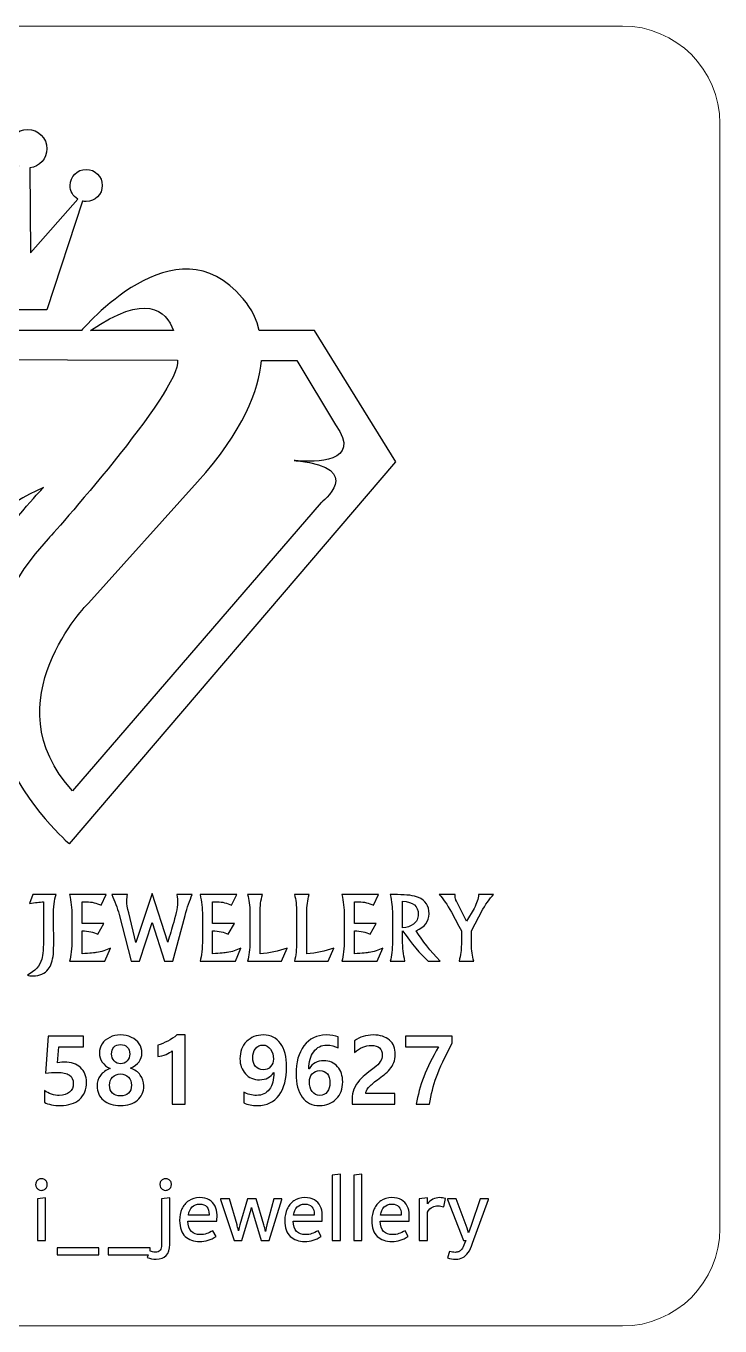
# Model space of a CAD drawing. Header units: millimetres. Extents: x -160 to 532, y -73 to 132.
# Drawn here: x -141.01 to -119.67, y -28.15 to 11.85 of the extents above; entities that cross this region are included whole.
import ezdxf

# ---------------------------------------------------------------- set-up
doc = ezdxf.new("R2010")
doc.units = ezdxf.units.MM
doc.header["$MEASUREMENT"] = 0
doc.layers.add('Layer 1', color=7, linetype='Continuous')

msp = doc.modelspace()

# ---------------------------------------------------------------- linework, layer by layer
at = {"layer": 'Layer 1', "color": 250, "lineweight": 18}
msp.add_open_spline([(-156.6714, 11.8468), (-156.6714, 11.8468), (-122.6714, 11.8468), (-122.6714, 11.8468), (-121.0191, 11.8468), (-119.6714, 10.4991), (-119.6714, 8.8468), (-119.6714, 8.8468), (-119.6714, -25.1532), (-119.6714, -25.1532), (-119.6714, -26.8055), (-121.0191, -28.1532), (-122.6714, -28.1532), (-122.6714, -28.1532), (-156.6714, -28.1532), (-156.6714, -28.1532), (-158.3237, -28.1532), (-159.6714, -26.8055), (-159.6714, -25.1532), (-159.6714, -25.1532), (-159.6714, 8.8468), (-159.6714, 8.8468), (-159.6714, 10.4991), (-158.3237, 11.8468), (-156.6714, 11.8468)], degree=3, knots=[0, 0, 0, 0, 0.125, 0.125, 0.125, 0.25, 0.25, 0.25, 0.375, 0.375, 0.375, 0.5, 0.5, 0.5, 0.625, 0.625, 0.625, 0.75, 0.75, 0.75, 0.875, 0.875, 0.875, 1, 1, 1, 1], dxfattribs=at)
at = {"layer": 'Layer 1', "color": 242}
for points, knots in [([(-146.8623, 3.1098), (-146.8623, 3.1098), (-140.363, 3.1098), (-140.363, 3.1098), (-140.363, 3.1098), (-139.2722, 6.4613), (-139.2722, 6.4613), (-139.2348, 6.4522), (-139.1956, 6.4473), (-139.1553, 6.4473), (-138.8826, 6.4473), (-138.6612, 6.6682), (-138.6612, 6.9414), (-138.6612, 7.2141), (-138.8826, 7.4353), (-139.1553, 7.4353), (-139.4282, 7.4353), (-139.6496, 7.2141), (-139.6496, 6.9414), (-139.6496, 6.7645), (-139.5566, 6.6093), (-139.4168, 6.5221), (-139.4168, 6.5221), (-140.868, 4.8663), (-140.868, 4.8663), (-140.868, 4.8663), (-140.886, 7.4834), (-140.886, 7.4834), (-140.5915, 7.5181), (-140.363, 7.7683), (-140.363, 8.072), (-140.363, 8.3994), (-140.6285, 8.665), (-140.956, 8.665), (-141.2833, 8.665), (-141.5488, 8.3994), (-141.5488, 8.072), (-141.5488, 7.8406), (-141.416, 7.6402), (-141.2226, 7.5426), (-141.2226, 7.5426), (-142.4488, 5.5909), (-142.4488, 5.5909), (-142.4488, 5.5909), (-143.4124, 8.6814), (-143.4124, 8.6814), (-143.1246, 8.7473), (-142.91, 9.005), (-142.91, 9.3126), (-142.91, 9.6702), (-143.1999, 9.9603), (-143.5578, 9.9603), (-143.9155, 9.9603), (-144.2056, 9.6702), (-144.2056, 9.3126), (-144.2056, 9.0336), (-144.0291, 8.7959), (-143.7818, 8.7047), (-143.7818, 8.7047), (-144.6446, 5.547), (-144.6446, 5.547), (-144.6446, 5.547), (-145.9409, 7.5519), (-145.9409, 7.5519), (-145.7573, 7.6526), (-145.6328, 7.8478), (-145.6328, 8.072), (-145.6328, 8.3994), (-145.8981, 8.665), (-146.2255, 8.665), (-146.553, 8.665), (-146.8184, 8.3994), (-146.8184, 8.072), (-146.8184, 7.7656), (-146.5858, 7.5133), (-146.2873, 7.4824), (-146.2873, 7.4824), (-146.2695, 4.8663), (-146.2695, 4.8663), (-146.2695, 4.8663), (-147.8193, 6.562), (-147.8193, 6.562), (-147.711, 6.6526), (-147.6419, 6.7888), (-147.6419, 6.9414), (-147.6419, 7.2141), (-147.863, 7.4353), (-148.1359, 7.4353), (-148.4087, 7.4353), (-148.63, 7.2141), (-148.63, 6.9414), (-148.63, 6.6682), (-148.4087, 6.4473), (-148.1359, 6.4473), (-148.0847, 6.4473), (-148.0352, 6.4551), (-147.9888, 6.4696), (-147.9888, 6.4696), (-146.8623, 3.1098), (-146.8623, 3.1098)], [0, 0, 0, 0, 0.030303, 0.030303, 0.030303, 0.0606061, 0.0606061, 0.0606061, 0.0909091, 0.0909091, 0.0909091, 0.1212121, 0.1212121, 0.1212121, 0.1515152, 0.1515152, 0.1515152, 0.1818182, 0.1818182, 0.1818182, 0.2121212, 0.2121212, 0.2121212, 0.2424242, 0.2424242, 0.2424242, 0.2727273, 0.2727273, 0.2727273, 0.3030303, 0.3030303, 0.3030303, 0.3333333, 0.3333333, 0.3333333, 0.3636364, 0.3636364, 0.3636364, 0.3939394, 0.3939394, 0.3939394, 0.4242424, 0.4242424, 0.4242424, 0.4545455, 0.4545455, 0.4545455, 0.4848485, 0.4848485, 0.4848485, 0.5151515, 0.5151515, 0.5151515, 0.5454545, 0.5454545, 0.5454545, 0.5757576, 0.5757576, 0.5757576, 0.6060606, 0.6060606, 0.6060606, 0.6363636, 0.6363636, 0.6363636, 0.6666667, 0.6666667, 0.6666667, 0.6969697, 0.6969697, 0.6969697, 0.7272727, 0.7272727, 0.7272727, 0.7575758, 0.7575758, 0.7575758, 0.7878788, 0.7878788, 0.7878788, 0.8181818, 0.8181818, 0.8181818, 0.8484848, 0.8484848, 0.8484848, 0.8787879, 0.8787879, 0.8787879, 0.9090909, 0.9090909, 0.9090909, 0.9393939, 0.9393939, 0.9393939, 0.969697, 0.969697, 0.969697, 1, 1, 1, 1]), ([(-133.8366, 2.4772), (-133.8366, 2.4772), (-132.1326, 2.4772), (-132.1326, 2.4772), (-132.1326, 2.4772), (-129.6395, -1.5592), (-129.6395, -1.5592), (-129.6395, -1.5592), (-139.6716, -13.3124), (-139.6716, -13.3124), (-139.6716, -13.3124), (-144.8952, -8.92), (-140.3244, -3.9334), (-140.3244, -3.9334), (-136.2429, 0.6146), (-136.3437, 1.5624), (-136.3437, 1.5624), (-146.511, 1.5949), (-146.511, 1.5949), (-146.511, 1.5949), (-147.7625, -0.4692), (-147.7625, -0.4692), (-147.7625, -0.4692), (-148.5957, -1.6309), (-146.5382, -1.5236), (-146.6392, -1.5295), (-148.2455, -1.6371), (-147.5652, -2.4455), (-147.5652, -2.4455), (-144.469, -6.0902), (-144.469, -6.0902), (-144.469, -6.0902), (-142.7682, -3.323), (-140.4727, -2.3577), (-140.4727, -2.3577), (-143.7986, -5.7191), (-143.53, -8.6824), (-143.53, -8.6824), (-149.7033, -1.4404), (-149.7033, -1.4404), (-149.7033, -1.4404), (-147.0916, 2.4772), (-147.0916, 2.4772), (-147.0916, 2.4772), (-139.298, 2.4772), (-139.298, 2.4772), (-139.298, 2.4772), (-136.3887, 5.9553), (-134.3466, 3.4675), (-134.3466, 3.4675), (-133.9952, 3.1382), (-133.8366, 2.4772)], [0, 0, 0, 0, 0.0588235, 0.0588235, 0.0588235, 0.1176471, 0.1176471, 0.1176471, 0.1764706, 0.1764706, 0.1764706, 0.2352941, 0.2352941, 0.2352941, 0.2941176, 0.2941176, 0.2941176, 0.3529412, 0.3529412, 0.3529412, 0.4117647, 0.4117647, 0.4117647, 0.4705882, 0.4705882, 0.4705882, 0.5294118, 0.5294118, 0.5294118, 0.5882353, 0.5882353, 0.5882353, 0.6470588, 0.6470588, 0.6470588, 0.7058824, 0.7058824, 0.7058824, 0.7647059, 0.7647059, 0.7647059, 0.8235294, 0.8235294, 0.8235294, 0.8823529, 0.8823529, 0.8823529, 0.9411765, 0.9411765, 0.9411765, 1, 1, 1, 1]), ([(-139.0236, 2.4772), (-139.0236, 2.4772), (-136.4734, 2.4772), (-136.4734, 2.4772), (-136.7009, 3.1044), (-137.3256, 3.6447), (-139.0236, 2.4772)], [0, 0, 0, 0, 0.5, 0.5, 0.5, 1, 1, 1, 1]), ([(-133.7709, 1.5542), (-133.8445, 0.639), (-134.3187, -0.6055), (-135.73, -2.1818), (-135.73, -2.1818), (-139.0896, -5.9147), (-139.0896, -5.9147), (-139.0896, -5.9147), (-142.0976, -8.9446), (-139.5724, -11.6892), (-139.5724, -11.6892), (-131.9313, -2.8188), (-131.9313, -2.8188), (-131.9313, -2.8188), (-130.5517, -1.7549), (-132.6433, -1.535), (-132.1833, -1.5707), (-130.6259, -1.6123), (-131.4922, -0.4254), (-131.4922, -0.4254), (-132.6782, 1.5508), (-132.6782, 1.5508), (-132.6782, 1.5508), (-133.7709, 1.5542), (-133.7709, 1.5542)], [0, 0, 0, 0, 0.125, 0.125, 0.125, 0.25, 0.25, 0.25, 0.375, 0.375, 0.375, 0.5, 0.5, 0.5, 0.625, 0.625, 0.625, 0.75, 0.75, 0.75, 0.875, 0.875, 0.875, 1, 1, 1, 1]), ([(-132.6433, -1.535), (-132.683, -1.5308), (-132.7235, -1.5269), (-132.7657, -1.5233), (-132.7657, -1.5233), (-132.7195, -1.5291), (-132.6433, -1.535)], [0, 0, 0, 0, 0.5, 0.5, 0.5, 1, 1, 1, 1]), ([(-140.0799, -14.8803), (-140.1368, -15.0388), (-140.1656, -15.2642), (-140.1656, -15.5566), (-140.1656, -15.6348), (-140.1636, -15.7448), (-140.1596, -15.8865), (-140.1556, -16.0282), (-140.1537, -16.1267), (-140.1537, -16.1818), (-140.1537, -16.4516), (-140.1576, -16.6271), (-140.1651, -16.7083), (-140.1864, -16.9134), (-140.2379, -17.0694), (-140.3202, -17.177), (-140.4242, -17.3122), (-140.5822, -17.3801), (-140.7942, -17.3801), (-140.8621, -17.3801), (-140.9176, -17.3722), (-140.9622, -17.3568), (-140.7299, -17.2369), (-140.5822, -17.0714), (-140.5193, -16.861), (-140.4836, -16.742), (-140.4658, -16.5126), (-140.4658, -16.1732), (-140.4658, -16.1732), (-140.4658, -15.1033), (-140.4658, -15.1033), (-140.5847, -15.1062), (-140.7294, -15.1235), (-140.8998, -15.1553), (-140.8998, -15.1553), (-140.7992, -14.8803), (-140.7992, -14.8803), (-140.7992, -14.8803), (-140.0799, -14.8803), (-140.0799, -14.8803)], [0, 0, 0, 0, 0.0769231, 0.0769231, 0.0769231, 0.1538462, 0.1538462, 0.1538462, 0.2307692, 0.2307692, 0.2307692, 0.3076923, 0.3076923, 0.3076923, 0.3846154, 0.3846154, 0.3846154, 0.4615385, 0.4615385, 0.4615385, 0.5384615, 0.5384615, 0.5384615, 0.6153846, 0.6153846, 0.6153846, 0.6923077, 0.6923077, 0.6923077, 0.7692308, 0.7692308, 0.7692308, 0.8461538, 0.8461538, 0.8461538, 0.9230769, 0.9230769, 0.9230769, 1, 1, 1, 1]), ([(-138.4128, -16.5241), (-138.4128, -16.5241), (-138.5823, -16.9253), (-138.5823, -16.9253), (-138.5823, -16.9253), (-139.6672, -16.9253), (-139.6672, -16.9253), (-139.6196, -16.7722), (-139.5959, -16.5449), (-139.5959, -16.2426), (-139.5959, -16.2426), (-139.5959, -15.5283), (-139.5959, -15.5283), (-139.5959, -15.3034), (-139.6196, -15.0874), (-139.6672, -14.8803), (-139.6672, -14.8803), (-138.5407, -14.8803), (-138.5407, -14.8803), (-138.5407, -14.8803), (-138.6982, -15.2073), (-138.6982, -15.2073), (-138.8369, -15.1369), (-138.9836, -15.1018), (-139.1381, -15.1018), (-139.1575, -15.1018), (-139.206, -15.1033), (-139.2838, -15.1062), (-139.2838, -15.1062), (-139.2838, -15.7691), (-139.2838, -15.7691), (-139.2838, -15.7691), (-138.612, -15.7691), (-138.612, -15.7691), (-138.612, -15.7691), (-138.8023, -16.096), (-138.8023, -16.096), (-138.9286, -16.0351), (-139.0891, -16.0004), (-139.2838, -15.992), (-139.2838, -15.992), (-139.2838, -16.7024), (-139.2838, -16.7024), (-139.0391, -16.685), (-138.8889, -16.6717), (-138.834, -16.6622), (-138.6853, -16.639), (-138.5451, -16.5929), (-138.4128, -16.5241)], [0, 0, 0, 0, 0.0625, 0.0625, 0.0625, 0.125, 0.125, 0.125, 0.1875, 0.1875, 0.1875, 0.25, 0.25, 0.25, 0.3125, 0.3125, 0.3125, 0.375, 0.375, 0.375, 0.4375, 0.4375, 0.4375, 0.5, 0.5, 0.5, 0.5625, 0.5625, 0.5625, 0.625, 0.625, 0.625, 0.6875, 0.6875, 0.6875, 0.75, 0.75, 0.75, 0.8125, 0.8125, 0.8125, 0.875, 0.875, 0.875, 0.9375, 0.9375, 0.9375, 1, 1, 1, 1]), ([(-135.8952, -14.8803), (-135.9736, -15.0557), (-136.0468, -15.2697), (-136.1152, -15.5223), (-136.1152, -15.5223), (-136.4927, -16.9253), (-136.4927, -16.9253), (-136.4927, -16.9253), (-136.7453, -16.9253), (-136.7453, -16.9253), (-136.7453, -16.9253), (-137.1322, -15.7354), (-137.1322, -15.7354), (-137.1322, -15.7354), (-137.5167, -16.9253), (-137.5167, -16.9253), (-137.5167, -16.9253), (-137.7708, -16.9253), (-137.7708, -16.9253), (-137.7708, -16.9253), (-138.1444, -15.4946), (-138.1444, -15.4946), (-138.2008, -15.2786), (-138.2761, -15.074), (-138.3712, -14.8803), (-138.3712, -14.8803), (-137.8902, -14.8803), (-137.8902, -14.8803), (-137.8996, -14.9343), (-137.9046, -15.0016), (-137.9046, -15.0824), (-137.9046, -15.1702), (-137.8862, -15.29), (-137.8496, -15.4411), (-137.8496, -15.4411), (-137.6276, -16.3487), (-137.6276, -16.3487), (-137.6276, -16.3487), (-137.1273, -14.8506), (-137.1273, -14.8506), (-137.1273, -14.8506), (-136.6457, -16.3427), (-136.6457, -16.3427), (-136.5848, -16.1371), (-136.5244, -15.932), (-136.4644, -15.7279), (-136.3842, -15.4382), (-136.344, -15.2196), (-136.344, -15.072), (-136.344, -15.0526), (-136.352, -14.9888), (-136.3673, -14.8803), (-136.3673, -14.8803), (-135.8952, -14.8803), (-135.8952, -14.8803)], [0, 0, 0, 0, 0.0555556, 0.0555556, 0.0555556, 0.1111111, 0.1111111, 0.1111111, 0.1666667, 0.1666667, 0.1666667, 0.2222222, 0.2222222, 0.2222222, 0.2777778, 0.2777778, 0.2777778, 0.3333333, 0.3333333, 0.3333333, 0.3888889, 0.3888889, 0.3888889, 0.4444444, 0.4444444, 0.4444444, 0.5, 0.5, 0.5, 0.5555556, 0.5555556, 0.5555556, 0.6111111, 0.6111111, 0.6111111, 0.6666667, 0.6666667, 0.6666667, 0.7222222, 0.7222222, 0.7222222, 0.7777778, 0.7777778, 0.7777778, 0.8333333, 0.8333333, 0.8333333, 0.8888889, 0.8888889, 0.8888889, 0.9444444, 0.9444444, 0.9444444, 1, 1, 1, 1]), ([(-134.3996, -16.5241), (-134.3996, -16.5241), (-134.5691, -16.9253), (-134.5691, -16.9253), (-134.5691, -16.9253), (-135.654, -16.9253), (-135.654, -16.9253), (-135.6064, -16.7722), (-135.5826, -16.5449), (-135.5826, -16.2426), (-135.5826, -16.2426), (-135.5826, -15.5283), (-135.5826, -15.5283), (-135.5826, -15.3034), (-135.6064, -15.0874), (-135.654, -14.8803), (-135.654, -14.8803), (-134.5275, -14.8803), (-134.5275, -14.8803), (-134.5275, -14.8803), (-134.685, -15.2073), (-134.685, -15.2073), (-134.8237, -15.1369), (-134.9704, -15.1018), (-135.1248, -15.1018), (-135.1442, -15.1018), (-135.1928, -15.1033), (-135.2705, -15.1062), (-135.2705, -15.1062), (-135.2705, -15.7691), (-135.2705, -15.7691), (-135.2705, -15.7691), (-134.5988, -15.7691), (-134.5988, -15.7691), (-134.5988, -15.7691), (-134.789, -16.096), (-134.789, -16.096), (-134.9153, -16.0351), (-135.0758, -16.0004), (-135.2705, -15.992), (-135.2705, -15.992), (-135.2705, -16.7024), (-135.2705, -16.7024), (-135.0258, -16.685), (-134.8756, -16.6717), (-134.8208, -16.6622), (-134.6721, -16.639), (-134.5319, -16.5929), (-134.3996, -16.5241)], [0, 0, 0, 0, 0.0625, 0.0625, 0.0625, 0.125, 0.125, 0.125, 0.1875, 0.1875, 0.1875, 0.25, 0.25, 0.25, 0.3125, 0.3125, 0.3125, 0.375, 0.375, 0.375, 0.4375, 0.4375, 0.4375, 0.5, 0.5, 0.5, 0.5625, 0.5625, 0.5625, 0.625, 0.625, 0.625, 0.6875, 0.6875, 0.6875, 0.75, 0.75, 0.75, 0.8125, 0.8125, 0.8125, 0.875, 0.875, 0.875, 0.9375, 0.9375, 0.9375, 1, 1, 1, 1]), ([(-132.9818, -16.5241), (-132.9818, -16.5241), (-133.1512, -16.9253), (-133.1512, -16.9253), (-133.1512, -16.9253), (-134.1931, -16.9253), (-134.1931, -16.9253), (-134.1464, -16.7693), (-134.1232, -16.5646), (-134.1232, -16.311), (-134.1232, -16.311), (-134.1232, -15.4366), (-134.1232, -15.4366), (-134.1232, -15.2107), (-134.1464, -15.0254), (-134.1931, -14.8803), (-134.1931, -14.8803), (-133.7397, -14.8803), (-133.7397, -14.8803), (-133.7873, -15.0498), (-133.8111, -15.2326), (-133.8111, -15.4292), (-133.8111, -15.4292), (-133.8111, -16.7024), (-133.8111, -16.7024), (-133.5198, -16.6821), (-133.2434, -16.6226), (-132.9818, -16.5241)], [0, 0, 0, 0, 0.1111111, 0.1111111, 0.1111111, 0.2222222, 0.2222222, 0.2222222, 0.3333333, 0.3333333, 0.3333333, 0.4444444, 0.4444444, 0.4444444, 0.5555556, 0.5555556, 0.5555556, 0.6666667, 0.6666667, 0.6666667, 0.7777778, 0.7777778, 0.7777778, 0.8888889, 0.8888889, 0.8888889, 1, 1, 1, 1]), ([(-131.5452, -16.5241), (-131.5452, -16.5241), (-131.7145, -16.9253), (-131.7145, -16.9253), (-131.7145, -16.9253), (-132.7564, -16.9253), (-132.7564, -16.9253), (-132.7098, -16.7693), (-132.6865, -16.5646), (-132.6865, -16.311), (-132.6865, -16.311), (-132.6865, -15.4366), (-132.6865, -15.4366), (-132.6865, -15.2107), (-132.7098, -15.0254), (-132.7564, -14.8803), (-132.7564, -14.8803), (-132.3031, -14.8803), (-132.3031, -14.8803), (-132.3507, -15.0498), (-132.3744, -15.2326), (-132.3744, -15.4292), (-132.3744, -15.4292), (-132.3744, -16.7024), (-132.3744, -16.7024), (-132.0832, -16.6821), (-131.8067, -16.6226), (-131.5452, -16.5241)], [0, 0, 0, 0, 0.1111111, 0.1111111, 0.1111111, 0.2222222, 0.2222222, 0.2222222, 0.3333333, 0.3333333, 0.3333333, 0.4444444, 0.4444444, 0.4444444, 0.5555556, 0.5555556, 0.5555556, 0.6666667, 0.6666667, 0.6666667, 0.7777778, 0.7777778, 0.7777778, 0.8888889, 0.8888889, 0.8888889, 1, 1, 1, 1]), ([(-130.0402, -16.5241), (-130.0402, -16.5241), (-130.2096, -16.9253), (-130.2096, -16.9253), (-130.2096, -16.9253), (-131.2944, -16.9253), (-131.2944, -16.9253), (-131.2469, -16.7722), (-131.2232, -16.5449), (-131.2232, -16.2426), (-131.2232, -16.2426), (-131.2232, -15.5283), (-131.2232, -15.5283), (-131.2232, -15.3034), (-131.2469, -15.0874), (-131.2944, -14.8803), (-131.2944, -14.8803), (-130.168, -14.8803), (-130.168, -14.8803), (-130.168, -14.8803), (-130.3255, -15.2073), (-130.3255, -15.2073), (-130.4642, -15.1369), (-130.6108, -15.1018), (-130.7654, -15.1018), (-130.7848, -15.1018), (-130.8332, -15.1033), (-130.9111, -15.1062), (-130.9111, -15.1062), (-130.9111, -15.7691), (-130.9111, -15.7691), (-130.9111, -15.7691), (-130.2393, -15.7691), (-130.2393, -15.7691), (-130.2393, -15.7691), (-130.4295, -16.096), (-130.4295, -16.096), (-130.5558, -16.0351), (-130.7164, -16.0004), (-130.9111, -15.992), (-130.9111, -15.992), (-130.9111, -16.7024), (-130.9111, -16.7024), (-130.6664, -16.685), (-130.5162, -16.6717), (-130.4612, -16.6622), (-130.3126, -16.639), (-130.1724, -16.5929), (-130.0402, -16.5241)], [0, 0, 0, 0, 0.0625, 0.0625, 0.0625, 0.125, 0.125, 0.125, 0.1875, 0.1875, 0.1875, 0.25, 0.25, 0.25, 0.3125, 0.3125, 0.3125, 0.375, 0.375, 0.375, 0.4375, 0.4375, 0.4375, 0.5, 0.5, 0.5, 0.5625, 0.5625, 0.5625, 0.625, 0.625, 0.625, 0.6875, 0.6875, 0.6875, 0.75, 0.75, 0.75, 0.8125, 0.8125, 0.8125, 0.875, 0.875, 0.875, 0.9375, 0.9375, 0.9375, 1, 1, 1, 1]), ([(-128.2745, -16.9253), (-128.2745, -16.9253), (-128.6432, -16.9253), (-128.6432, -16.9253), (-128.8864, -16.7054), (-129.1479, -16.3953), (-129.4278, -15.995), (-129.4278, -15.995), (-129.4278, -16.2798), (-129.4278, -16.2798), (-129.4278, -16.5116), (-129.404, -16.7266), (-129.3564, -16.9253), (-129.3564, -16.9253), (-129.8097, -16.9253), (-129.8097, -16.9253), (-129.7632, -16.7772), (-129.74, -16.5746), (-129.74, -16.3179), (-129.74, -16.3179), (-129.74, -15.457), (-129.74, -15.457), (-129.74, -15.2836), (-129.7632, -15.0914), (-129.8097, -14.8803), (-129.8097, -14.8803), (-129.5848, -14.8803), (-129.5848, -14.8803), (-129.2985, -14.8803), (-129.085, -14.909), (-128.9438, -14.966), (-128.7234, -15.0557), (-128.6134, -15.2231), (-128.6134, -15.4683), (-128.6134, -15.7032), (-128.7461, -15.878), (-129.0116, -15.992), (-128.818, -16.3021), (-128.5723, -16.6132), (-128.2745, -16.9253)], [0, 0, 0, 0, 0.0769231, 0.0769231, 0.0769231, 0.1538462, 0.1538462, 0.1538462, 0.2307692, 0.2307692, 0.2307692, 0.3076923, 0.3076923, 0.3076923, 0.3846154, 0.3846154, 0.3846154, 0.4615385, 0.4615385, 0.4615385, 0.5384615, 0.5384615, 0.5384615, 0.6153846, 0.6153846, 0.6153846, 0.6923077, 0.6923077, 0.6923077, 0.7692308, 0.7692308, 0.7692308, 0.8461538, 0.8461538, 0.8461538, 0.9230769, 0.9230769, 0.9230769, 1, 1, 1, 1]), ([(-128.9463, -15.4852), (-128.9463, -15.239), (-129.1068, -15.1037), (-129.4278, -15.0794), (-129.4278, -15.0794), (-129.4278, -15.9058), (-129.4278, -15.9058), (-129.2906, -15.8914), (-129.1801, -15.8533), (-129.0964, -15.7914), (-128.9964, -15.717), (-128.9463, -15.615), (-128.9463, -15.4852)], [0, 0, 0, 0, 0.25, 0.25, 0.25, 0.5, 0.5, 0.5, 0.75, 0.75, 0.75, 1, 1, 1, 1]), ([(-126.6303, -14.8803), (-126.7561, -15.005), (-126.8824, -15.1835), (-127.0092, -15.4149), (-127.1088, -15.6086), (-127.2094, -15.8018), (-127.3104, -15.9945), (-127.3104, -15.9945), (-127.3104, -16.42), (-127.3104, -16.42), (-127.3104, -16.5949), (-127.2867, -16.7638), (-127.2392, -16.9253), (-127.2392, -16.9253), (-127.6939, -16.9253), (-127.6939, -16.9253), (-127.6464, -16.745), (-127.6225, -16.5756), (-127.6225, -16.417), (-127.6225, -16.417), (-127.6225, -15.9945), (-127.6225, -15.9945), (-127.7232, -15.8047), (-127.8247, -15.615), (-127.9262, -15.4248), (-128.0605, -15.183), (-128.1858, -15.0012), (-128.3018, -14.8803), (-128.3018, -14.8803), (-127.8158, -14.8803), (-127.8158, -14.8803), (-127.8138, -14.9512), (-127.8064, -15.0032), (-127.794, -15.0369), (-127.79, -15.0498), (-127.7662, -15.0978), (-127.7216, -15.182), (-127.7216, -15.182), (-127.4591, -15.6917), (-127.4591, -15.6917), (-127.4591, -15.6917), (-127.2327, -15.3054), (-127.2327, -15.3054), (-127.1455, -15.1438), (-127.0984, -15.0022), (-127.0905, -14.8803), (-127.0905, -14.8803), (-126.6303, -14.8803), (-126.6303, -14.8803)], [0, 0, 0, 0, 0.0625, 0.0625, 0.0625, 0.125, 0.125, 0.125, 0.1875, 0.1875, 0.1875, 0.25, 0.25, 0.25, 0.3125, 0.3125, 0.3125, 0.375, 0.375, 0.375, 0.4375, 0.4375, 0.4375, 0.5, 0.5, 0.5, 0.5625, 0.5625, 0.5625, 0.625, 0.625, 0.625, 0.6875, 0.6875, 0.6875, 0.75, 0.75, 0.75, 0.8125, 0.8125, 0.8125, 0.875, 0.875, 0.875, 0.9375, 0.9375, 0.9375, 1, 1, 1, 1]), ([(-138.8195, -20.768), (-138.8195, -20.6473), (-138.7855, -20.5397), (-138.7177, -20.4447), (-138.6496, -20.3502), (-138.5513, -20.2797), (-138.4232, -20.233), (-138.525, -20.181), (-138.6048, -20.1138), (-138.6632, -20.0315), (-138.7216, -19.9492), (-138.7508, -19.8578), (-138.7508, -19.757), (-138.7508, -19.6533), (-138.7231, -19.5588), (-138.6676, -19.4738), (-138.6122, -19.3886), (-138.5338, -19.3218), (-138.433, -19.2726), (-138.3323, -19.2234), (-138.2212, -19.1991), (-138.0996, -19.1991), (-137.977, -19.1991), (-137.8644, -19.223), (-137.7628, -19.2713), (-137.661, -19.3194), (-137.5827, -19.385), (-137.5267, -19.4694), (-137.4712, -19.5535), (-137.4434, -19.6475), (-137.4434, -19.7512), (-137.4434, -19.9574), (-137.5583, -20.1146), (-137.7885, -20.2232), (-137.661, -20.2686), (-137.5622, -20.3387), (-137.4912, -20.4326), (-137.42, -20.527), (-137.385, -20.637), (-137.385, -20.7636), (-137.385, -20.949), (-137.4498, -21.0965), (-137.5797, -21.2055), (-137.7092, -21.3151), (-137.884, -21.3697), (-138.1034, -21.3697), (-138.3206, -21.3697), (-138.4939, -21.3151), (-138.6244, -21.2066), (-138.7542, -21.0975), (-138.8195, -20.9514), (-138.8195, -20.768)], [0, 0, 0, 0, 0.0588235, 0.0588235, 0.0588235, 0.1176471, 0.1176471, 0.1176471, 0.1764706, 0.1764706, 0.1764706, 0.2352941, 0.2352941, 0.2352941, 0.2941176, 0.2941176, 0.2941176, 0.3529412, 0.3529412, 0.3529412, 0.4117647, 0.4117647, 0.4117647, 0.4705882, 0.4705882, 0.4705882, 0.5294118, 0.5294118, 0.5294118, 0.5882353, 0.5882353, 0.5882353, 0.6470588, 0.6470588, 0.6470588, 0.7058824, 0.7058824, 0.7058824, 0.7647059, 0.7647059, 0.7647059, 0.8235294, 0.8235294, 0.8235294, 0.8823529, 0.8823529, 0.8823529, 0.9411765, 0.9411765, 0.9411765, 1, 1, 1, 1]), ([(-136.1127, -19.1991), (-136.1127, -19.1991), (-136.1127, -21.3326), (-136.1127, -21.3326), (-136.1127, -21.3326), (-136.5104, -21.3326), (-136.5104, -21.3326), (-136.5104, -21.3326), (-136.5104, -19.6826), (-136.5104, -19.6826), (-136.5552, -19.7234), (-136.6184, -19.7614), (-136.7002, -19.7969), (-136.7819, -19.832), (-136.8671, -19.8548), (-136.9552, -19.865), (-136.9552, -19.865), (-136.9552, -19.5131), (-136.9552, -19.5131), (-136.7464, -19.4502), (-136.5488, -19.3457), (-136.3639, -19.1991), (-136.3639, -19.1991), (-136.1127, -19.1991), (-136.1127, -19.1991)], [0, 0, 0, 0, 0.125, 0.125, 0.125, 0.25, 0.25, 0.25, 0.375, 0.375, 0.375, 0.5, 0.5, 0.5, 0.625, 0.625, 0.625, 0.75, 0.75, 0.75, 0.875, 0.875, 0.875, 1, 1, 1, 1]), ([(-134.3102, -20.9535), (-134.1978, -21.0235), (-134.0679, -21.0586), (-133.9194, -21.0586), (-133.7456, -21.0586), (-133.6127, -20.9962), (-133.5217, -20.8711), (-133.4302, -20.7461), (-133.3844, -20.5738), (-133.3844, -20.3542), (-133.3844, -20.3542), (-133.3916, -20.3513), (-133.3916, -20.3513), (-133.4823, -20.5016), (-133.6273, -20.5767), (-133.8284, -20.5767), (-134.006, -20.5767), (-134.1506, -20.5149), (-134.2616, -20.3908), (-134.3731, -20.2666), (-134.4285, -20.1129), (-134.4285, -19.9294), (-134.4285, -19.7136), (-134.3614, -19.5379), (-134.2275, -19.4026), (-134.0932, -19.2668), (-133.9199, -19.1991), (-133.7071, -19.1991), (-133.4808, -19.1991), (-133.3051, -19.2853), (-133.1804, -19.4572), (-133.0563, -19.6294), (-132.994, -19.869), (-132.994, -20.1762), (-132.994, -20.5499), (-133.0719, -20.842), (-133.2277, -21.0532), (-133.3834, -21.264), (-133.6044, -21.3697), (-133.8896, -21.3697), (-134.0528, -21.3697), (-134.1934, -21.3434), (-134.3102, -21.2913), (-134.3102, -21.2913), (-134.3102, -20.9535), (-134.3102, -20.9535)], [0, 0, 0, 0, 0.0666667, 0.0666667, 0.0666667, 0.1333333, 0.1333333, 0.1333333, 0.2, 0.2, 0.2, 0.2666667, 0.2666667, 0.2666667, 0.3333333, 0.3333333, 0.3333333, 0.4, 0.4, 0.4, 0.4666667, 0.4666667, 0.4666667, 0.5333333, 0.5333333, 0.5333333, 0.6, 0.6, 0.6, 0.6666667, 0.6666667, 0.6666667, 0.7333333, 0.7333333, 0.7333333, 0.8, 0.8, 0.8, 0.8666667, 0.8666667, 0.8666667, 0.9333333, 0.9333333, 0.9333333, 1, 1, 1, 1]), ([(-131.4121, -19.5973), (-131.5177, -19.5379), (-131.6332, -19.5087), (-131.7587, -19.5087), (-131.9272, -19.5087), (-132.061, -19.5769), (-132.1603, -19.7132), (-132.2596, -19.85), (-132.3092, -20.0242), (-132.3092, -20.2374), (-132.3092, -20.2374), (-132.3005, -20.2374), (-132.3005, -20.2374), (-132.2006, -20.0748), (-132.0502, -19.9935), (-131.8487, -19.9935), (-131.6716, -19.9935), (-131.5309, -20.0539), (-131.4268, -20.1741), (-131.322, -20.2944), (-131.2694, -20.4506), (-131.2694, -20.6438), (-131.2694, -20.8556), (-131.3362, -21.0299), (-131.469, -21.1657), (-131.6024, -21.3015), (-131.7713, -21.3697), (-131.9752, -21.3697), (-132.2124, -21.3697), (-132.3929, -21.2825), (-132.518, -21.1087), (-132.6432, -20.9349), (-132.7054, -20.6978), (-132.7054, -20.3986), (-132.7054, -20.0442), (-132.6236, -19.7555), (-132.4601, -19.5331), (-132.297, -19.3106), (-132.0707, -19.1991), (-131.7816, -19.1991), (-131.6219, -19.1991), (-131.4988, -19.2187), (-131.4121, -19.2576), (-131.4121, -19.2576), (-131.4121, -19.5973), (-131.4121, -19.5973)], [0, 0, 0, 0, 0.0666667, 0.0666667, 0.0666667, 0.1333333, 0.1333333, 0.1333333, 0.2, 0.2, 0.2, 0.2666667, 0.2666667, 0.2666667, 0.3333333, 0.3333333, 0.3333333, 0.4, 0.4, 0.4, 0.4666667, 0.4666667, 0.4666667, 0.5333333, 0.5333333, 0.5333333, 0.6, 0.6, 0.6, 0.6666667, 0.6666667, 0.6666667, 0.7333333, 0.7333333, 0.7333333, 0.8, 0.8, 0.8, 0.8666667, 0.8666667, 0.8666667, 0.9333333, 0.9333333, 0.9333333, 1, 1, 1, 1]), ([(-130.5608, -20.9973), (-130.5608, -20.9973), (-129.671, -20.9973), (-129.671, -20.9973), (-129.671, -20.9973), (-129.671, -21.3326), (-129.671, -21.3326), (-129.671, -21.3326), (-130.9813, -21.3326), (-130.9813, -21.3326), (-130.9813, -21.3326), (-130.9813, -21.1744), (-130.9813, -21.1744), (-130.9813, -21.061), (-130.9619, -20.9569), (-130.9234, -20.8614), (-130.885, -20.7655), (-130.83, -20.6765), (-130.7584, -20.5933), (-130.6864, -20.5098), (-130.5355, -20.3825), (-130.3052, -20.2102), (-130.2162, -20.144), (-130.1519, -20.0802), (-130.113, -20.0194), (-130.074, -19.9586), (-130.0545, -19.8903), (-130.0545, -19.8154), (-130.0545, -19.7219), (-130.0818, -19.6494), (-130.1363, -19.5978), (-130.1909, -19.5462), (-130.276, -19.5199), (-130.3909, -19.5199), (-130.5705, -19.5199), (-130.7433, -19.5914), (-130.9088, -19.7341), (-130.9088, -19.7341), (-130.9088, -19.3759), (-130.9088, -19.3759), (-130.7394, -19.2581), (-130.5476, -19.1991), (-130.334, -19.1991), (-130.1174, -19.1991), (-129.9494, -19.2522), (-129.8311, -19.3574), (-129.7129, -19.463), (-129.6534, -19.609), (-129.6534, -19.7954), (-129.6534, -19.8913), (-129.6691, -19.9766), (-129.7002, -20.0506), (-129.7308, -20.125), (-129.7717, -20.1922), (-129.8229, -20.2526), (-129.8735, -20.3129), (-129.9319, -20.3687), (-129.9981, -20.4205), (-130.0644, -20.4726), (-130.132, -20.5242), (-130.2011, -20.5752), (-130.3296, -20.6706), (-130.4216, -20.752), (-130.4771, -20.8191), (-130.5331, -20.8868), (-130.5608, -20.9462), (-130.5608, -20.9973)], [0, 0, 0, 0, 0.0454545, 0.0454545, 0.0454545, 0.0909091, 0.0909091, 0.0909091, 0.1363636, 0.1363636, 0.1363636, 0.1818182, 0.1818182, 0.1818182, 0.2272727, 0.2272727, 0.2272727, 0.2727273, 0.2727273, 0.2727273, 0.3181818, 0.3181818, 0.3181818, 0.3636364, 0.3636364, 0.3636364, 0.4090909, 0.4090909, 0.4090909, 0.4545455, 0.4545455, 0.4545455, 0.5, 0.5, 0.5, 0.5454545, 0.5454545, 0.5454545, 0.5909091, 0.5909091, 0.5909091, 0.6363636, 0.6363636, 0.6363636, 0.6818182, 0.6818182, 0.6818182, 0.7272727, 0.7272727, 0.7272727, 0.7727273, 0.7727273, 0.7727273, 0.8181818, 0.8181818, 0.8181818, 0.8636364, 0.8636364, 0.8636364, 0.9090909, 0.9090909, 0.9090909, 0.9545455, 0.9545455, 0.9545455, 1, 1, 1, 1]), ([(-140.4399, -21.2698), (-140.4399, -21.2698), (-140.4399, -20.9092), (-140.4399, -20.9092), (-140.3761, -20.9574), (-140.3036, -20.9949), (-140.2224, -21.0201), (-140.141, -21.0459), (-140.0612, -21.0586), (-139.9833, -21.0586), (-139.8495, -21.0586), (-139.7438, -21.0265), (-139.6668, -20.9618), (-139.5895, -20.897), (-139.5511, -20.8074), (-139.5511, -20.6926), (-139.5511, -20.5723), (-139.592, -20.4852), (-139.6732, -20.4307), (-139.7545, -20.3761), (-139.8792, -20.3484), (-140.0476, -20.3484), (-140.1615, -20.3484), (-140.2812, -20.3586), (-140.4068, -20.3786), (-140.4068, -20.3786), (-140.3284, -19.2333), (-140.3284, -19.2333), (-140.3284, -19.2333), (-139.242, -19.2333), (-139.242, -19.2333), (-139.242, -19.2333), (-139.242, -19.5642), (-139.242, -19.5642), (-139.242, -19.5642), (-140.0004, -19.5642), (-140.0004, -19.5642), (-140.0004, -19.5642), (-140.0359, -20.052), (-140.0359, -20.052), (-139.9297, -20.0398), (-139.8592, -20.0334), (-139.8251, -20.0334), (-139.6207, -20.0334), (-139.4566, -20.0894), (-139.3325, -20.2019), (-139.2084, -20.3138), (-139.1461, -20.4633), (-139.1461, -20.6497), (-139.1461, -20.875), (-139.2176, -21.0513), (-139.3602, -21.1789), (-139.5029, -21.3059), (-139.6976, -21.3697), (-139.9449, -21.3697), (-140.1522, -21.3697), (-140.3172, -21.3366), (-140.4399, -21.2698)], [0, 0, 0, 0, 0.0526316, 0.0526316, 0.0526316, 0.1052632, 0.1052632, 0.1052632, 0.1578947, 0.1578947, 0.1578947, 0.2105263, 0.2105263, 0.2105263, 0.2631579, 0.2631579, 0.2631579, 0.3157895, 0.3157895, 0.3157895, 0.3684211, 0.3684211, 0.3684211, 0.4210526, 0.4210526, 0.4210526, 0.4736842, 0.4736842, 0.4736842, 0.5263158, 0.5263158, 0.5263158, 0.5789474, 0.5789474, 0.5789474, 0.6315789, 0.6315789, 0.6315789, 0.6842105, 0.6842105, 0.6842105, 0.7368421, 0.7368421, 0.7368421, 0.7894737, 0.7894737, 0.7894737, 0.8421053, 0.8421053, 0.8421053, 0.8947368, 0.8947368, 0.8947368, 0.9473684, 0.9473684, 0.9473684, 1, 1, 1, 1]), ([(-138.3746, -19.7853), (-138.3746, -19.868), (-138.3473, -19.939), (-138.2933, -19.998), (-138.2393, -20.0568), (-138.1736, -20.086), (-138.0967, -20.086), (-138.0178, -20.086), (-137.9512, -20.0564), (-137.8966, -19.997), (-137.8426, -19.9376), (-137.8158, -19.867), (-137.8158, -19.7853), (-137.8158, -19.6932), (-137.8406, -19.6217), (-137.8912, -19.5706), (-137.9413, -19.5199), (-138.01, -19.4946), (-138.0967, -19.4946), (-138.1828, -19.4946), (-138.2509, -19.5199), (-138.3007, -19.5715), (-138.3497, -19.6227), (-138.3746, -19.6941), (-138.3746, -19.7853)], [0, 0, 0, 0, 0.125, 0.125, 0.125, 0.25, 0.25, 0.25, 0.375, 0.375, 0.375, 0.5, 0.5, 0.5, 0.625, 0.625, 0.625, 0.75, 0.75, 0.75, 0.875, 0.875, 0.875, 1, 1, 1, 1]), ([(-134.0362, -19.8908), (-134.0362, -20.0067), (-134.0075, -20.0992), (-133.95, -20.1674), (-133.8925, -20.236), (-133.8128, -20.2701), (-133.711, -20.2701), (-133.62, -20.2701), (-133.5456, -20.2379), (-133.4872, -20.1732), (-133.4292, -20.1085), (-133.4004, -20.0301), (-133.4004, -19.9381), (-133.4004, -19.8213), (-133.4297, -19.7206), (-133.4885, -19.6358), (-133.5475, -19.5511), (-133.6258, -19.5087), (-133.7227, -19.5087), (-133.8187, -19.5087), (-133.8951, -19.5462), (-133.9515, -19.6211), (-134.008, -19.6965), (-134.0362, -19.7862), (-134.0362, -19.8908)], [0, 0, 0, 0, 0.125, 0.125, 0.125, 0.25, 0.25, 0.25, 0.375, 0.375, 0.375, 0.5, 0.5, 0.5, 0.625, 0.625, 0.625, 0.75, 0.75, 0.75, 0.875, 0.875, 0.875, 1, 1, 1, 1]), ([(-127.9065, -19.4533), (-128.1319, -19.8723), (-128.2925, -20.216), (-128.3884, -20.4833), (-128.4848, -20.751), (-128.554, -21.0343), (-128.5968, -21.3326), (-128.5968, -21.3326), (-129.0076, -21.3326), (-129.0076, -21.3326), (-128.9628, -21.0522), (-128.8859, -20.769), (-128.7773, -20.4833), (-128.6683, -20.1976), (-128.516, -19.8913), (-128.3202, -19.5642), (-128.3202, -19.5642), (-129.3342, -19.5642), (-129.3342, -19.5642), (-129.3342, -19.5642), (-129.3342, -19.2333), (-129.3342, -19.2333), (-129.3342, -19.2333), (-127.9065, -19.2333), (-127.9065, -19.2333), (-127.9065, -19.2333), (-127.9065, -19.4533), (-127.9065, -19.4533)], [0, 0, 0, 0, 0.1111111, 0.1111111, 0.1111111, 0.2222222, 0.2222222, 0.2222222, 0.3333333, 0.3333333, 0.3333333, 0.4444444, 0.4444444, 0.4444444, 0.5555556, 0.5555556, 0.5555556, 0.6666667, 0.6666667, 0.6666667, 0.7777778, 0.7777778, 0.7777778, 0.8888889, 0.8888889, 0.8888889, 1, 1, 1, 1]), ([(-138.4388, -20.7422), (-138.4388, -20.8478), (-138.4087, -20.9297), (-138.3488, -20.9875), (-138.2889, -21.0454), (-138.2067, -21.0746), (-138.102, -21.0746), (-137.9949, -21.0746), (-137.9117, -21.0454), (-137.8528, -20.987), (-137.7939, -20.9282), (-137.7642, -20.8468), (-137.7642, -20.7422), (-137.7642, -20.6463), (-137.7958, -20.5646), (-137.8596, -20.4978), (-137.9234, -20.4307), (-138.0042, -20.397), (-138.102, -20.397), (-138.1984, -20.397), (-138.2782, -20.4297), (-138.3424, -20.4949), (-138.4068, -20.5602), (-138.4388, -20.6424), (-138.4388, -20.7422)], [0, 0, 0, 0, 0.125, 0.125, 0.125, 0.25, 0.25, 0.25, 0.375, 0.375, 0.375, 0.5, 0.5, 0.5, 0.625, 0.625, 0.625, 0.75, 0.75, 0.75, 0.875, 0.875, 0.875, 1, 1, 1, 1]), ([(-132.2951, -20.6438), (-132.2951, -20.7567), (-132.2659, -20.8546), (-132.2079, -20.9364), (-132.15, -21.0182), (-132.0721, -21.0586), (-131.9738, -21.0586), (-131.8779, -21.0586), (-131.802, -21.0221), (-131.746, -20.949), (-131.6896, -20.8755), (-131.6618, -20.7836), (-131.6618, -20.6726), (-131.6618, -20.4214), (-131.7665, -20.2958), (-131.9752, -20.2958), (-132.0697, -20.2958), (-132.1461, -20.3289), (-132.206, -20.3951), (-132.2654, -20.4609), (-132.2951, -20.5441), (-132.2951, -20.6438)], [0, 0, 0, 0, 0.1428571, 0.1428571, 0.1428571, 0.2857143, 0.2857143, 0.2857143, 0.4285714, 0.4285714, 0.4285714, 0.5714286, 0.5714286, 0.5714286, 0.7142857, 0.7142857, 0.7142857, 0.8571429, 0.8571429, 0.8571429, 1, 1, 1, 1]), ([(-131.5916, -25.5187), (-131.5916, -25.5187), (-131.5916, -23.5093), (-131.5916, -23.5093), (-131.5916, -23.5093), (-131.3405, -23.4801), (-131.3405, -23.4801), (-131.3405, -23.4801), (-131.3405, -25.5187), (-131.3405, -25.5187), (-131.3405, -25.5187), (-131.5916, -25.5187), (-131.5916, -25.5187)], [0, 0, 0, 0, 0.25, 0.25, 0.25, 0.5, 0.5, 0.5, 0.75, 0.75, 0.75, 1, 1, 1, 1]), ([(-130.9316, -25.5187), (-130.9316, -25.5187), (-130.9316, -23.5093), (-130.9316, -23.5093), (-130.9316, -23.5093), (-130.6804, -23.4801), (-130.6804, -23.4801), (-130.6804, -23.4801), (-130.6804, -25.5187), (-130.6804, -25.5187), (-130.6804, -25.5187), (-130.9316, -25.5187), (-130.9316, -25.5187)], [0, 0, 0, 0, 0.25, 0.25, 0.25, 0.5, 0.5, 0.5, 0.75, 0.75, 0.75, 1, 1, 1, 1]), ([(-140.5315, -23.9794), (-140.5626, -23.9794), (-140.592, -23.9713), (-140.6192, -23.9547), (-140.6464, -23.9382), (-140.6683, -23.9162), (-140.6849, -23.889), (-140.7014, -23.8618), (-140.7096, -23.8326), (-140.7096, -23.8014), (-140.7096, -23.7682), (-140.7014, -23.7381), (-140.6849, -23.7108), (-140.6683, -23.6836), (-140.6464, -23.6617), (-140.6192, -23.6451), (-140.592, -23.6286), (-140.5626, -23.6202), (-140.5315, -23.6202), (-140.4984, -23.6202), (-140.4683, -23.6286), (-140.441, -23.6451), (-140.4138, -23.6617), (-140.3918, -23.6836), (-140.3752, -23.7108), (-140.3588, -23.7381), (-140.3504, -23.7682), (-140.3504, -23.8014), (-140.3504, -23.8326), (-140.3588, -23.8618), (-140.3752, -23.889), (-140.3918, -23.9162), (-140.4138, -23.9382), (-140.441, -23.9547), (-140.4683, -23.9713), (-140.4984, -23.9794), (-140.5315, -23.9794)], [0, 0, 0, 0, 0.0833333, 0.0833333, 0.0833333, 0.1666667, 0.1666667, 0.1666667, 0.25, 0.25, 0.25, 0.3333333, 0.3333333, 0.3333333, 0.4166667, 0.4166667, 0.4166667, 0.5, 0.5, 0.5, 0.5833333, 0.5833333, 0.5833333, 0.6666667, 0.6666667, 0.6666667, 0.75, 0.75, 0.75, 0.8333333, 0.8333333, 0.8333333, 0.9166667, 0.9166667, 0.9166667, 1, 1, 1, 1]), ([(-136.7144, -23.9794), (-136.7456, -23.9794), (-136.7748, -23.9713), (-136.802, -23.9547), (-136.8292, -23.9382), (-136.8512, -23.9162), (-136.8676, -23.889), (-136.8843, -23.8618), (-136.8926, -23.8326), (-136.8926, -23.8014), (-136.8926, -23.7682), (-136.8843, -23.7381), (-136.8676, -23.7108), (-136.8512, -23.6836), (-136.8292, -23.6617), (-136.802, -23.6451), (-136.7748, -23.6286), (-136.7456, -23.6202), (-136.7144, -23.6202), (-136.6813, -23.6202), (-136.6511, -23.6286), (-136.6238, -23.6451), (-136.5966, -23.6617), (-136.5747, -23.6836), (-136.5581, -23.7108), (-136.5415, -23.7381), (-136.5332, -23.7682), (-136.5332, -23.8014), (-136.5332, -23.8326), (-136.5415, -23.8618), (-136.5581, -23.889), (-136.5747, -23.9162), (-136.5966, -23.9382), (-136.6238, -23.9547), (-136.6511, -23.9713), (-136.6813, -23.9794), (-136.7144, -23.9794)], [0, 0, 0, 0, 0.0833333, 0.0833333, 0.0833333, 0.1666667, 0.1666667, 0.1666667, 0.25, 0.25, 0.25, 0.3333333, 0.3333333, 0.3333333, 0.4166667, 0.4166667, 0.4166667, 0.5, 0.5, 0.5, 0.5833333, 0.5833333, 0.5833333, 0.6666667, 0.6666667, 0.6666667, 0.75, 0.75, 0.75, 0.8333333, 0.8333333, 0.8333333, 0.9166667, 0.9166667, 0.9166667, 1, 1, 1, 1]), ([(-140.6543, -25.5187), (-140.6543, -25.5187), (-140.6543, -24.2393), (-140.6543, -24.2393), (-140.6543, -24.2393), (-140.4031, -24.2102), (-140.4031, -24.2102), (-140.4031, -24.2102), (-140.4031, -25.5187), (-140.4031, -25.5187), (-140.4031, -25.5187), (-140.6543, -25.5187), (-140.6543, -25.5187)], [0, 0, 0, 0, 0.25, 0.25, 0.25, 0.5, 0.5, 0.5, 0.75, 0.75, 0.75, 1, 1, 1, 1]), ([(-137.0006, -26.097), (-137.098, -26.097), (-137.1904, -26.0785), (-137.278, -26.0415), (-137.278, -26.0415), (-137.2512, -25.9656), (-137.2512, -25.9656), (-137.2512, -25.9656), (-138.4754, -25.9656), (-138.4754, -25.9656), (-138.4754, -25.9656), (-138.4754, -25.7436), (-138.4754, -25.7436), (-138.4754, -25.7436), (-137.1904, -25.7436), (-137.1904, -25.7436), (-137.1904, -25.7436), (-137.1904, -25.8494), (-137.1904, -25.8494), (-137.1623, -25.8596), (-137.1371, -25.8672), (-137.1144, -25.8721), (-137.0872, -25.8779), (-137.0589, -25.8807), (-137.0298, -25.8807), (-136.9636, -25.8807), (-136.9154, -25.8618), (-136.8852, -25.8239), (-136.855, -25.7859), (-136.84, -25.728), (-136.84, -25.6501), (-136.84, -25.6501), (-136.84, -24.2393), (-136.84, -24.2393), (-136.84, -24.2393), (-136.5888, -24.2102), (-136.5888, -24.2102), (-136.5888, -24.2102), (-136.5888, -25.6443), (-136.5888, -25.6443), (-136.5888, -25.7942), (-136.6244, -25.9071), (-136.6953, -25.983), (-136.7664, -26.059), (-136.8681, -26.097), (-137.0006, -26.097)], [0, 0, 0, 0, 0.0666667, 0.0666667, 0.0666667, 0.1333333, 0.1333333, 0.1333333, 0.2, 0.2, 0.2, 0.2666667, 0.2666667, 0.2666667, 0.3333333, 0.3333333, 0.3333333, 0.4, 0.4, 0.4, 0.4666667, 0.4666667, 0.4666667, 0.5333333, 0.5333333, 0.5333333, 0.6, 0.6, 0.6, 0.6666667, 0.6666667, 0.6666667, 0.7333333, 0.7333333, 0.7333333, 0.8, 0.8, 0.8, 0.8666667, 0.8666667, 0.8666667, 0.9333333, 0.9333333, 0.9333333, 1, 1, 1, 1]), ([(-135.1372, -24.9228), (-135.1372, -24.9228), (-136.028, -24.9228), (-136.028, -24.9228), (-136.0261, -25.0689), (-135.9905, -25.175), (-135.9213, -25.2413), (-135.8523, -25.3074), (-135.7633, -25.3405), (-135.6541, -25.3405), (-135.5764, -25.3405), (-135.5086, -25.3307), (-135.4512, -25.3112), (-135.3938, -25.2917), (-135.33, -25.2617), (-135.2599, -25.2208), (-135.2599, -25.2208), (-135.1635, -25.3989), (-135.1635, -25.3989), (-135.3232, -25.5021), (-135.4907, -25.5536), (-135.6659, -25.5536), (-135.8528, -25.5536), (-136.0021, -25.5016), (-136.1142, -25.3974), (-136.2261, -25.2933), (-136.282, -25.1283), (-136.282, -24.9024), (-136.282, -24.7738), (-136.2588, -24.657), (-136.212, -24.5519), (-136.1652, -24.4469), (-136.0956, -24.3626), (-136.0031, -24.2994), (-135.9107, -24.236), (-135.7973, -24.2044), (-135.6629, -24.2044), (-135.55, -24.2044), (-135.4536, -24.2272), (-135.3738, -24.273), (-135.294, -24.3189), (-135.2336, -24.3816), (-135.1927, -24.4614), (-135.1519, -24.5413), (-135.1314, -24.6327), (-135.1314, -24.7359), (-135.1314, -24.7359), (-135.1372, -24.9228), (-135.1372, -24.9228)], [0, 0, 0, 0, 0.0625, 0.0625, 0.0625, 0.125, 0.125, 0.125, 0.1875, 0.1875, 0.1875, 0.25, 0.25, 0.25, 0.3125, 0.3125, 0.3125, 0.375, 0.375, 0.375, 0.4375, 0.4375, 0.4375, 0.5, 0.5, 0.5, 0.5625, 0.5625, 0.5625, 0.625, 0.625, 0.625, 0.6875, 0.6875, 0.6875, 0.75, 0.75, 0.75, 0.8125, 0.8125, 0.8125, 0.875, 0.875, 0.875, 0.9375, 0.9375, 0.9375, 1, 1, 1, 1]), ([(-133.1425, -24.2393), (-133.1425, -24.2393), (-133.1425, -24.257), (-133.1425, -24.257), (-133.1425, -24.257), (-133.528, -25.5187), (-133.528, -25.5187), (-133.528, -25.5187), (-133.7792, -25.5187), (-133.7792, -25.5187), (-133.7792, -25.5187), (-134.0128, -24.7359), (-134.0128, -24.7359), (-134.044, -24.6268), (-134.0644, -24.5499), (-134.0741, -24.5052), (-134.0819, -24.5481), (-134.1015, -24.625), (-134.1326, -24.7359), (-134.1326, -24.7359), (-134.3662, -25.5187), (-134.3662, -25.5187), (-134.3662, -25.5187), (-134.6028, -25.5187), (-134.6028, -25.5187), (-134.6028, -25.5187), (-135.0234, -24.257), (-135.0234, -24.257), (-135.0234, -24.257), (-135.0234, -24.2393), (-135.0234, -24.2393), (-135.0234, -24.2393), (-134.7488, -24.2393), (-134.7488, -24.2393), (-134.7488, -24.2393), (-134.5181, -25.0426), (-134.5181, -25.0426), (-134.5084, -25.0758), (-134.4938, -25.1351), (-134.4743, -25.2208), (-134.4626, -25.1526), (-134.449, -25.0932), (-134.4335, -25.0426), (-134.4335, -25.0426), (-134.1997, -24.2393), (-134.1997, -24.2393), (-134.1997, -24.2393), (-133.9252, -24.2393), (-133.9252, -24.2393), (-133.9252, -24.2393), (-133.6916, -25.0426), (-133.6916, -25.0426), (-133.676, -25.0971), (-133.6594, -25.1662), (-133.6419, -25.2499), (-133.6283, -25.1682), (-133.6147, -25.0991), (-133.601, -25.0426), (-133.601, -25.0426), (-133.3879, -24.2393), (-133.3879, -24.2393), (-133.3879, -24.2393), (-133.1425, -24.2393), (-133.1425, -24.2393)], [0, 0, 0, 0, 0.047619, 0.047619, 0.047619, 0.0952381, 0.0952381, 0.0952381, 0.1428571, 0.1428571, 0.1428571, 0.1904762, 0.1904762, 0.1904762, 0.2380952, 0.2380952, 0.2380952, 0.2857143, 0.2857143, 0.2857143, 0.3333333, 0.3333333, 0.3333333, 0.3809524, 0.3809524, 0.3809524, 0.4285714, 0.4285714, 0.4285714, 0.4761905, 0.4761905, 0.4761905, 0.5238095, 0.5238095, 0.5238095, 0.5714286, 0.5714286, 0.5714286, 0.6190476, 0.6190476, 0.6190476, 0.6666667, 0.6666667, 0.6666667, 0.7142857, 0.7142857, 0.7142857, 0.7619048, 0.7619048, 0.7619048, 0.8095238, 0.8095238, 0.8095238, 0.8571429, 0.8571429, 0.8571429, 0.9047619, 0.9047619, 0.9047619, 0.952381, 0.952381, 0.952381, 1, 1, 1, 1]), ([(-131.9041, -24.9228), (-131.9041, -24.9228), (-132.7949, -24.9228), (-132.7949, -24.9228), (-132.793, -25.0689), (-132.7574, -25.175), (-132.6883, -25.2413), (-132.6192, -25.3074), (-132.5301, -25.3405), (-132.421, -25.3405), (-132.3432, -25.3405), (-132.2755, -25.3307), (-132.2181, -25.3112), (-132.1606, -25.2917), (-132.0969, -25.2617), (-132.0268, -25.2208), (-132.0268, -25.2208), (-131.9304, -25.3989), (-131.9304, -25.3989), (-132.09, -25.5021), (-132.2575, -25.5536), (-132.4328, -25.5536), (-132.6196, -25.5536), (-132.769, -25.5016), (-132.8811, -25.3974), (-132.993, -25.2933), (-133.049, -25.1283), (-133.049, -24.9024), (-133.049, -24.7738), (-133.0256, -24.657), (-132.9789, -24.5519), (-132.9322, -24.4469), (-132.8625, -24.3626), (-132.77, -24.2994), (-132.6776, -24.236), (-132.5641, -24.2044), (-132.4298, -24.2044), (-132.3168, -24.2044), (-132.2205, -24.2272), (-132.1407, -24.273), (-132.0609, -24.3189), (-132.0004, -24.3816), (-131.9596, -24.4614), (-131.9188, -24.5413), (-131.8983, -24.6327), (-131.8983, -24.7359), (-131.8983, -24.7359), (-131.9041, -24.9228), (-131.9041, -24.9228)], [0, 0, 0, 0, 0.0625, 0.0625, 0.0625, 0.125, 0.125, 0.125, 0.1875, 0.1875, 0.1875, 0.25, 0.25, 0.25, 0.3125, 0.3125, 0.3125, 0.375, 0.375, 0.375, 0.4375, 0.4375, 0.4375, 0.5, 0.5, 0.5, 0.5625, 0.5625, 0.5625, 0.625, 0.625, 0.625, 0.6875, 0.6875, 0.6875, 0.75, 0.75, 0.75, 0.8125, 0.8125, 0.8125, 0.875, 0.875, 0.875, 0.9375, 0.9375, 0.9375, 1, 1, 1, 1]), ([(-129.2288, -24.9228), (-129.2288, -24.9228), (-130.1196, -24.9228), (-130.1196, -24.9228), (-130.1177, -25.0689), (-130.0821, -25.175), (-130.013, -25.2413), (-129.9439, -25.3074), (-129.8549, -25.3405), (-129.7457, -25.3405), (-129.668, -25.3405), (-129.6002, -25.3307), (-129.5428, -25.3112), (-129.4853, -25.2917), (-129.4216, -25.2617), (-129.3515, -25.2208), (-129.3515, -25.2208), (-129.2551, -25.3989), (-129.2551, -25.3989), (-129.4148, -25.5021), (-129.5822, -25.5536), (-129.7576, -25.5536), (-129.9443, -25.5536), (-130.0937, -25.5016), (-130.2058, -25.3974), (-130.3177, -25.2933), (-130.3736, -25.1283), (-130.3736, -24.9024), (-130.3736, -24.7738), (-130.3504, -24.657), (-130.3037, -24.5519), (-130.2568, -24.4469), (-130.1872, -24.3626), (-130.0948, -24.2994), (-130.0023, -24.236), (-129.8888, -24.2044), (-129.7545, -24.2044), (-129.6416, -24.2044), (-129.5452, -24.2272), (-129.4654, -24.273), (-129.3856, -24.3189), (-129.3252, -24.3816), (-129.2844, -24.4614), (-129.2435, -24.5413), (-129.223, -24.6327), (-129.223, -24.7359), (-129.223, -24.7359), (-129.2288, -24.9228), (-129.2288, -24.9228)], [0, 0, 0, 0, 0.0625, 0.0625, 0.0625, 0.125, 0.125, 0.125, 0.1875, 0.1875, 0.1875, 0.25, 0.25, 0.25, 0.3125, 0.3125, 0.3125, 0.375, 0.375, 0.375, 0.4375, 0.4375, 0.4375, 0.5, 0.5, 0.5, 0.5625, 0.5625, 0.5625, 0.625, 0.625, 0.625, 0.6875, 0.6875, 0.6875, 0.75, 0.75, 0.75, 0.8125, 0.8125, 0.8125, 0.875, 0.875, 0.875, 0.9375, 0.9375, 0.9375, 1, 1, 1, 1]), ([(-128.2913, -24.2044), (-128.2583, -24.2044), (-128.228, -24.2062), (-128.2008, -24.2102), (-128.1735, -24.2141), (-128.1444, -24.22), (-128.1132, -24.2277), (-128.1132, -24.2277), (-128.16, -24.4877), (-128.16, -24.4877), (-128.2261, -24.4643), (-128.2864, -24.4526), (-128.341, -24.4526), (-128.4032, -24.4526), (-128.4608, -24.4662), (-128.5132, -24.4935), (-128.5659, -24.5208), (-128.6165, -24.5724), (-128.6652, -24.6483), (-128.6652, -24.6483), (-128.6652, -25.5187), (-128.6652, -25.5187), (-128.6652, -25.5187), (-128.9164, -25.5187), (-128.9164, -25.5187), (-128.9164, -25.5187), (-128.9164, -24.2365), (-128.9164, -24.2365), (-128.9164, -24.2365), (-128.6652, -24.2102), (-128.6652, -24.2102), (-128.6652, -24.2102), (-128.6652, -24.3942), (-128.6652, -24.3942), (-128.6165, -24.3319), (-128.5601, -24.2847), (-128.4958, -24.2526), (-128.4315, -24.2205), (-128.3633, -24.2044), (-128.2913, -24.2044)], [0, 0, 0, 0, 0.0769231, 0.0769231, 0.0769231, 0.1538462, 0.1538462, 0.1538462, 0.2307692, 0.2307692, 0.2307692, 0.3076923, 0.3076923, 0.3076923, 0.3846154, 0.3846154, 0.3846154, 0.4615385, 0.4615385, 0.4615385, 0.5384615, 0.5384615, 0.5384615, 0.6153846, 0.6153846, 0.6153846, 0.6923077, 0.6923077, 0.6923077, 0.7692308, 0.7692308, 0.7692308, 0.8461538, 0.8461538, 0.8461538, 0.9230769, 0.9230769, 0.9230769, 1, 1, 1, 1]), ([(-126.7872, -24.2393), (-126.7872, -24.2393), (-126.7872, -24.257), (-126.7872, -24.257), (-126.7872, -24.257), (-127.2749, -25.6092), (-127.2749, -25.6092), (-127.3178, -25.728), (-127.3636, -25.823), (-127.4122, -25.894), (-127.4608, -25.965), (-127.5159, -26.0166), (-127.5773, -26.0487), (-127.6386, -26.0809), (-127.7112, -26.097), (-127.7948, -26.097), (-127.8805, -26.097), (-127.9652, -26.0824), (-128.0489, -26.0531), (-128.0489, -26.0531), (-127.9818, -25.8605), (-127.9818, -25.8605), (-127.9253, -25.8779), (-127.8698, -25.8866), (-127.8153, -25.8866), (-127.7705, -25.8866), (-127.7325, -25.8799), (-127.7014, -25.8662), (-127.6703, -25.8525), (-127.6396, -25.8263), (-127.6094, -25.7874), (-127.5792, -25.7484), (-127.5496, -25.69), (-127.5203, -25.6122), (-127.5203, -25.6122), (-127.4852, -25.5187), (-127.4852, -25.5187), (-127.4852, -25.5187), (-127.5524, -25.5187), (-127.5524, -25.5187), (-127.5524, -25.5187), (-128.0431, -24.257), (-128.0431, -24.257), (-128.0431, -24.257), (-128.0431, -24.2393), (-128.0431, -24.2393), (-128.0431, -24.2393), (-127.7773, -24.2393), (-127.7773, -24.2393), (-127.7773, -24.2393), (-127.4766, -25.0572), (-127.4766, -25.0572), (-127.4766, -25.0572), (-127.4444, -25.1449), (-127.4444, -25.1449), (-127.4444, -25.1449), (-127.3976, -25.2821), (-127.3976, -25.2821), (-127.3976, -25.2821), (-127.3246, -25.0572), (-127.3246, -25.0572), (-127.3246, -25.0572), (-127.0442, -24.2393), (-127.0442, -24.2393), (-127.0442, -24.2393), (-126.7872, -24.2393), (-126.7872, -24.2393)], [0, 0, 0, 0, 0.0454545, 0.0454545, 0.0454545, 0.0909091, 0.0909091, 0.0909091, 0.1363636, 0.1363636, 0.1363636, 0.1818182, 0.1818182, 0.1818182, 0.2272727, 0.2272727, 0.2272727, 0.2727273, 0.2727273, 0.2727273, 0.3181818, 0.3181818, 0.3181818, 0.3636364, 0.3636364, 0.3636364, 0.4090909, 0.4090909, 0.4090909, 0.4545455, 0.4545455, 0.4545455, 0.5, 0.5, 0.5, 0.5454545, 0.5454545, 0.5454545, 0.5909091, 0.5909091, 0.5909091, 0.6363636, 0.6363636, 0.6363636, 0.6818182, 0.6818182, 0.6818182, 0.7272727, 0.7272727, 0.7272727, 0.7727273, 0.7727273, 0.7727273, 0.8181818, 0.8181818, 0.8181818, 0.8636364, 0.8636364, 0.8636364, 0.9090909, 0.9090909, 0.9090909, 0.9545455, 0.9545455, 0.9545455, 1, 1, 1, 1]), ([(-135.6629, -24.4002), (-135.7641, -24.4002), (-135.8435, -24.4302), (-135.9009, -24.4906), (-135.9584, -24.551), (-135.9959, -24.6338), (-136.0134, -24.7389), (-136.0134, -24.7389), (-135.3767, -24.7389), (-135.3767, -24.7389), (-135.3767, -24.7389), (-135.3767, -24.7272), (-135.3767, -24.7272), (-135.3767, -24.6182), (-135.4016, -24.5363), (-135.4512, -24.4818), (-135.5008, -24.4274), (-135.5714, -24.4002), (-135.6629, -24.4002)], [0, 0, 0, 0, 0.1666667, 0.1666667, 0.1666667, 0.3333333, 0.3333333, 0.3333333, 0.5, 0.5, 0.5, 0.6666667, 0.6666667, 0.6666667, 0.8333333, 0.8333333, 0.8333333, 1, 1, 1, 1]), ([(-132.4298, -24.4002), (-132.531, -24.4002), (-132.6104, -24.4302), (-132.6678, -24.4906), (-132.7253, -24.551), (-132.7628, -24.6338), (-132.7804, -24.7389), (-132.7804, -24.7389), (-132.1436, -24.7389), (-132.1436, -24.7389), (-132.1436, -24.7389), (-132.1436, -24.7272), (-132.1436, -24.7272), (-132.1436, -24.6182), (-132.1684, -24.5363), (-132.2181, -24.4818), (-132.2677, -24.4274), (-132.3383, -24.4002), (-132.4298, -24.4002)], [0, 0, 0, 0, 0.1666667, 0.1666667, 0.1666667, 0.3333333, 0.3333333, 0.3333333, 0.5, 0.5, 0.5, 0.6666667, 0.6666667, 0.6666667, 0.8333333, 0.8333333, 0.8333333, 1, 1, 1, 1]), ([(-129.7545, -24.4002), (-129.8557, -24.4002), (-129.9352, -24.4302), (-129.9925, -24.4906), (-130.05, -24.551), (-130.0875, -24.6338), (-130.105, -24.7389), (-130.105, -24.7389), (-129.4684, -24.7389), (-129.4684, -24.7389), (-129.4684, -24.7389), (-129.4684, -24.7272), (-129.4684, -24.7272), (-129.4684, -24.6182), (-129.4932, -24.5363), (-129.5428, -24.4818), (-129.5924, -24.4274), (-129.6631, -24.4002), (-129.7545, -24.4002)], [0, 0, 0, 0, 0.1666667, 0.1666667, 0.1666667, 0.3333333, 0.3333333, 0.3333333, 0.5, 0.5, 0.5, 0.6666667, 0.6666667, 0.6666667, 0.8333333, 0.8333333, 0.8333333, 1, 1, 1, 1]), ([(-140.0525, -25.9656), (-140.0525, -25.9656), (-140.0525, -25.7436), (-140.0525, -25.7436), (-140.0525, -25.7436), (-138.7675, -25.7436), (-138.7675, -25.7436), (-138.7675, -25.7436), (-138.7675, -25.9656), (-138.7675, -25.9656), (-138.7675, -25.9656), (-140.0525, -25.9656), (-140.0525, -25.9656)], [0, 0, 0, 0, 0.25, 0.25, 0.25, 0.5, 0.5, 0.5, 0.75, 0.75, 0.75, 1, 1, 1, 1])]:
    msp.add_open_spline(points, degree=3, knots=knots, dxfattribs=at)

doc.saveas('drawing.dxf')
